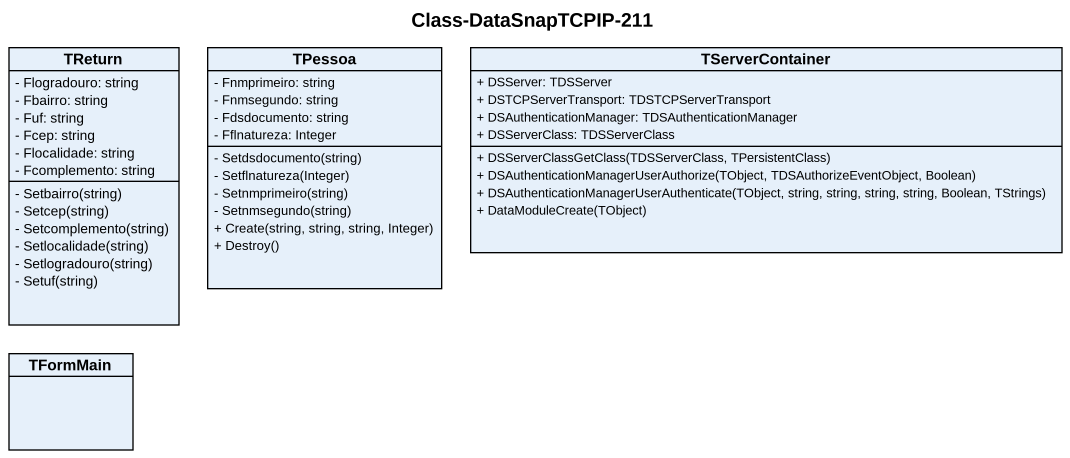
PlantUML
@startuml
title Class-DataSnapTCPIP-211
hide circle
hide empty members
skinparam classAttributeIconSize 0
class TReturn {
  - Flogradouro: string
  - Fbairro: string
  - Fuf: string
  - Fcep: string
  - Flocalidade: string
  - Fcomplemento: string
  - Setbairro(string)
  - Setcep(string)
  - Setcomplemento(string)
  - Setlocalidade(string)
  - Setlogradouro(string)
  - Setuf(string)
}
class TPessoa {
  - Fnmprimeiro: string
  - Fnmsegundo: string
  - Fdsdocumento: string
  - Fflnatureza: Integer
  - Setdsdocumento(string)
  - Setflnatureza(Integer)
  - Setnmprimeiro(string)
  - Setnmsegundo(string)
  + Create(string, string, string, Integer)
  + Destroy()
}
class TServerContainer {
  + DSServer: TDSServer
  + DSTCPServerTransport: TDSTCPServerTransport
  + DSAuthenticationManager: TDSAuthenticationManager
  + DSServerClass: TDSServerClass
  + DSServerClassGetClass(TDSServerClass, TPersistentClass)
  + DSAuthenticationManagerUserAuthorize(TObject, TDSAuthorizeEventObject, Boolean)
  + DSAuthenticationManagerUserAuthenticate(TObject, string, string, string, string, Boolean, TStrings)
  + DataModuleCreate(TObject)
}
class TFormMain
@enduml
